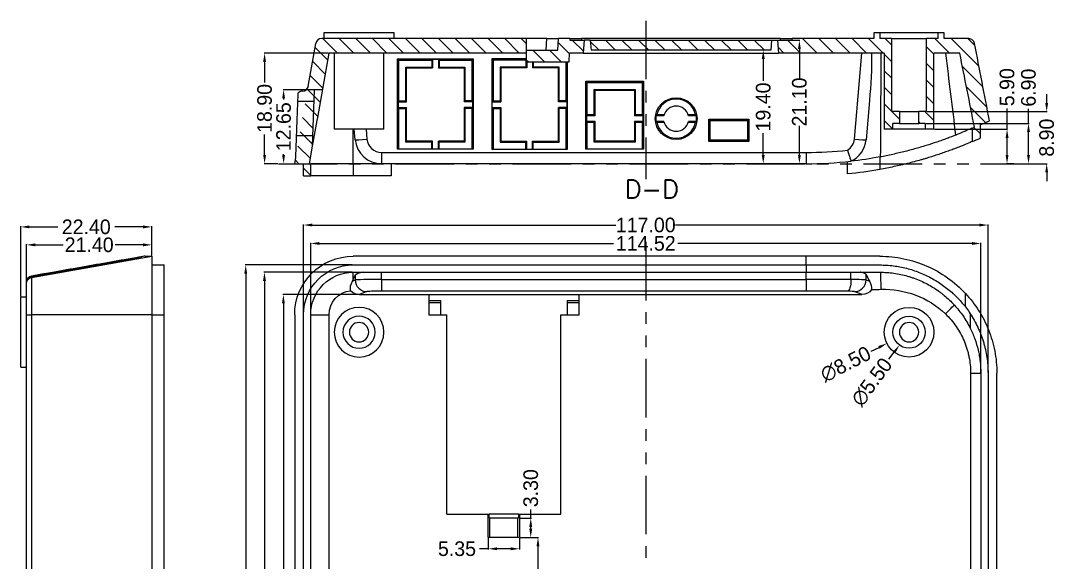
# Model space of a CAD drawing. Extents: x 18 to 718, y 389 to 747.
# Drawn here: x 541 to 718, y 653.3 to 745.9 of the extents above; entities that cross this region are included whole.
import ezdxf

# ---------------------------------------------------------------- set-up
doc = ezdxf.new("R2010")
doc.units = 0
doc.header["$MEASUREMENT"] = 0
doc.linetypes.add('PHANTOM', pattern=[2.5, 1.25, -0.25, 0.25, -0.25, 0.25, -0.25])
for name, color, linetype in [('10', 7, 'Continuous'), ('20', 7, 'Continuous'), ('TOP', 7, 'Continuous')]:
    doc.layers.add(name, color=color, linetype=linetype)
doc.styles.add('blockfont', font='simplex.shx', dxfattribs={"bigfont": 'bigfont'})
doc.dimstyles.new('1', dxfattribs={"dimtxt": 2.5, "dimasz": 1.5, "dimexe": 0.1, "dimexo": 0.1, "dimgap": 0.09, "dimtad": 0, "dimzin": 0, "dimdsep": 46, "dimtxsty": 'Standard', "dimcen": 0, "dimclrd": 4, "dimclre": 4, "dimclrt": 3, "dimadec": 1, "dimazin": 0, "dimtfac": 1, "dimtofl": 0, "dimtmove": 0, "dimatfit": 3, "dimfxl": 1, "dimtolj": 1, "dimtzin": 0, "dimlwd": 9, "dimlwe": 9, "dimarcsym": 0})

# ---------------------------------------------------------------- blocks, each defined once
blk = doc.blocks.new('HATCH7')
at = {"color": 200, "linetype": 'Continuous'}
for p, q in [((661.89, 572.82), (662.51, 573.44)), ((659.89, 570.82), (661.12, 572.05)), ((662.76, 570.86), (664.92, 573.02)), ((665.2, 570.47), (667.35, 572.62)), ((667.94, 570.38), (669.79, 572.23)), ((669.98, 569.59), (672.14, 571.75)), ((672.38, 569.16), (674.54, 571.32)), ((674.79, 568.74), (676.95, 570.9)), ((677.19, 568.32), (679.35, 570.47)), ((679.6, 567.89), (681.76, 570.05)), ((680.79, 566.26), (683.29, 568.76)), ((680.79, 563.43), (683.29, 565.93)), ((680.79, 560.61), (683.29, 563.1)), ((680.79, 557.78), (683.29, 560.28)), ((680.79, 554.95), (683.29, 557.45)), ((680.79, 552.13), (683.29, 554.62)), ((680.79, 549.3), (683.29, 551.8)), ((680.79, 546.47), (683.29, 548.97)), ((680.79, 543.64), (683.29, 546.14)), ((680.79, 540.82), (683.29, 543.32)), ((680.79, 537.99), (683.29, 540.49)), ((680.79, 535.16), (683.29, 537.66)), ((682.39, 533.93), (683.29, 534.83)), ((679.29, 533.67), (679.56, 533.93)), ((679.29, 530.84), (681.29, 532.84)), ((679.29, 528.01), (681.29, 530.01)), ((680.68, 526.57), (682.62, 528.51)), ((681.15, 524.21), (682.99, 526.05)), ((681.29, 521.53), (682.8, 523.04)), ((681.29, 518.7), (682.99, 520.4)), ((681.29, 515.87), (682.99, 517.57)), ((681.29, 513.05), (682.99, 514.75)), ((681.29, 510.22), (682.99, 511.92)), ((681.29, 507.39), (682.99, 509.09)), ((681.29, 504.57), (682.99, 506.26)), ((681.29, 501.74), (682.99, 503.44)), ((681.29, 498.91), (682.99, 500.61)), ((681.29, 496.09), (682.99, 497.78)), ((681.29, 493.26), (682.99, 494.96)), ((682.92, 492.06), (682.99, 492.13)), ((680.79, 489.93), (681.81, 490.95)), ((680.79, 487.1), (682.99, 489.3)), ((680.79, 484.28), (683.29, 486.77)), ((680.79, 481.45), (683.29, 483.95)), ((680.79, 478.62), (683.13, 480.96)), ((683.13, 480.96), (683.29, 481.12)), ((680.79, 475.8), (683.29, 478.29)), ((680.79, 472.97), (683.29, 475.47)), ((667.81, 471.3), (669.31, 472.8)), ((670.89, 471.55), (672.14, 472.8)), ((673.72, 471.55), (674.97, 472.8)), ((676.55, 471.55), (677.8, 472.8)), ((679.38, 471.55), (680.63, 472.8)), ((682.2, 471.55), (683.29, 472.64)), ((684.21, 473.55), (684.29, 473.64)), ((669.53, 470.2), (670.79, 471.46)), ((667.79, 465.64), (667.96, 465.8)), ((668.79, 466.64), (669.06, 466.9)), ((669.29, 464.3), (670.79, 465.81)), ((672.12, 464.3), (673.37, 465.55)), ((674.95, 464.3), (676.2, 465.55)), ((677.78, 464.3), (679.03, 465.55)), ((680.61, 464.3), (681.86, 465.55)), ((680.79, 461.66), (683.29, 464.16)), ((678.57, 456.61), (683.29, 461.33)), ((671.56, 455.26), (675.04, 458.74)), ((675.06, 455.93), (678.58, 459.45)), ((682.08, 457.29), (683.29, 458.5)), ((667.07, 456.43), (668.1, 457.46)), ((668.95, 455.48), (671.51, 458.04))]:
    blk.add_line(p, q, dxfattribs=at)
blk = doc.blocks.new('*D273')
at = {"color": 4, "linetype": 'Continuous', "lineweight": 9}
for p, q in [((626.4, 657.54), (629.55, 657.54)), ((629.45, 656.04), (629.45, 641.06)), ((629.45, 617.14), (629.45, 632.13)), ((626.4, 615.64), (629.55, 615.64))]:
    blk.add_line(p, q, dxfattribs=at)
for points in [[(629.2, 656.04), (629.7, 656.04), (629.45, 657.54)], [(629.2, 617.14), (629.7, 617.14), (629.45, 615.64)]]:
    blk.add_solid(points, dxfattribs=at)
at = {"layer": 'Defpoints', "color": 0, "linetype": 'Continuous', "lineweight": 9}
for p in [(626.3, 657.54), (626.3, 615.64), (629.45, 615.64)]:
    blk.add_point(p, dxfattribs=at)
at = {"color": 3, "linetype": 'Continuous', "lineweight": 9, "insert": (629.45, 636.59), "char_height": 2.5, "attachment_point": 5, "rotation": 90}
blk.add_mtext('\\A1;41.90', dxfattribs=at)
blk = doc.blocks.new('*D274')
at = {"color": 4, "linetype": 'Continuous', "lineweight": 9}
for p, q in [((620.95, 657.44), (620.95, 655.51)), ((626.3, 657.44), (626.3, 655.51)), ((620.95, 655.61), (619.45, 655.61)), ((624.8, 655.61), (622.45, 655.61))]:
    blk.add_line(p, q, dxfattribs=at)
for points in [[(622.45, 655.86), (622.45, 655.36), (620.95, 655.61)], [(624.8, 655.86), (624.8, 655.36), (626.3, 655.61)]]:
    blk.add_solid(points, dxfattribs=at)
at = {"layer": 'Defpoints', "color": 0, "linetype": 'Continuous', "lineweight": 9}
for p in [(620.95, 657.54), (626.3, 657.54), (620.95, 655.61)]:
    blk.add_point(p, dxfattribs=at)
at = {"color": 3, "linetype": 'Continuous', "lineweight": 9, "insert": (615.61, 655.61), "char_height": 2.5, "attachment_point": 5}
blk.add_mtext('\\A1;5.35', dxfattribs=at)
blk = doc.blocks.new('*D275')
at = {"color": 4, "linetype": 'Continuous', "lineweight": 9}
for p, q in [((628.22, 660.84), (628.22, 662.34)), ((626.22, 660.84), (628.32, 660.84)), ((628.22, 659.04), (628.22, 659.34)), ((626.4, 657.54), (628.32, 657.54))]:
    blk.add_line(p, q, dxfattribs=at)
for points in [[(627.97, 659.34), (628.47, 659.34), (628.22, 660.84)], [(627.97, 659.04), (628.47, 659.04), (628.22, 657.54)]]:
    blk.add_solid(points, dxfattribs=at)
at = {"layer": 'Defpoints', "color": 0, "linetype": 'Continuous', "lineweight": 9}
for p in [(626.12, 660.84), (628.22, 660.84), (626.3, 657.54)]:
    blk.add_point(p, dxfattribs=at)
at = {"color": 3, "linetype": 'Continuous', "lineweight": 9, "insert": (628.22, 665.97), "char_height": 2.5, "attachment_point": 5, "rotation": 90}
blk.add_mtext('\\A1;3.30', dxfattribs=at)
blk = doc.blocks.new('*D276')
at = {"color": 4, "linetype": 'Continuous', "lineweight": 9}
for p, q in [((598.83, 699.07), (585.84, 699.07)), ((585.94, 697.57), (585.94, 621.57)), ((585.94, 533.72), (585.94, 609.72)), ((598.83, 532.22), (585.84, 532.22))]:
    blk.add_line(p, q, dxfattribs=at)
for points in [[(585.69, 697.57), (586.19, 697.57), (585.94, 699.07)], [(585.69, 533.72), (586.19, 533.72), (585.94, 532.22)]]:
    blk.add_solid(points, dxfattribs=at)
at = {"layer": 'Defpoints', "color": 0, "linetype": 'Continuous', "lineweight": 9}
for p in [(585.94, 699.07), (598.93, 699.07), (598.93, 532.22)]:
    blk.add_point(p, dxfattribs=at)
at = {"color": 3, "linetype": 'Continuous', "lineweight": 9, "insert": (585.94, 615.64), "char_height": 2.5, "attachment_point": 5, "rotation": 90}
blk.add_mtext('\\A1;166.85', dxfattribs=at)
blk = doc.blocks.new('*D277')
at = {"color": 4, "linetype": 'Continuous', "lineweight": 9}
for p, q in [((597.77, 702.9), (582.61, 702.9)), ((582.71, 701.4), (582.71, 621.57)), ((582.71, 529.88), (582.71, 609.72)), ((597.77, 528.38), (582.61, 528.38))]:
    blk.add_line(p, q, dxfattribs=at)
for points in [[(582.46, 701.4), (582.96, 701.4), (582.71, 702.9)], [(582.46, 529.88), (582.96, 529.88), (582.71, 528.38)]]:
    blk.add_solid(points, dxfattribs=at)
at = {"layer": 'Defpoints', "color": 0, "linetype": 'Continuous', "lineweight": 9}
for p in [(582.71, 702.9), (597.87, 702.9), (597.87, 528.38)]:
    blk.add_point(p, dxfattribs=at)
at = {"color": 3, "linetype": 'Continuous', "lineweight": 9, "insert": (582.71, 615.64), "char_height": 2.5, "attachment_point": 5, "rotation": 90}
blk.add_mtext('\\A1;174.52', dxfattribs=at)
blk = doc.blocks.new('*D278')
at = {"color": 4, "linetype": 'Continuous', "lineweight": 9}
for p, q in [((597.77, 704.14), (579.4, 704.14)), ((579.5, 702.64), (579.5, 621.15)), ((579.5, 528.64), (579.5, 610.14)), ((597.77, 527.14), (579.4, 527.14))]:
    blk.add_line(p, q, dxfattribs=at)
for points in [[(579.25, 702.64), (579.75, 702.64), (579.5, 704.14)], [(579.25, 528.64), (579.75, 528.64), (579.5, 527.14)]]:
    blk.add_solid(points, dxfattribs=at)
at = {"layer": 'Defpoints', "color": 0, "linetype": 'Continuous', "lineweight": 9}
for p in [(579.5, 704.14), (597.87, 704.14), (597.87, 527.14)]:
    blk.add_point(p, dxfattribs=at)
at = {"color": 3, "linetype": 'Continuous', "lineweight": 9, "insert": (579.5, 615.64), "char_height": 2.5, "attachment_point": 5, "rotation": 90}
blk.add_mtext('\\A1;177.00', dxfattribs=at)
blk = doc.blocks.new('*D281')
at = {"color": 4, "linetype": 'Continuous', "lineweight": 9}
for p, q in [((590.61, 695.74), (590.61, 707.92)), ((592.11, 707.82), (642.37, 707.82)), ((703.63, 707.82), (653.38, 707.82)), ((705.13, 685.74), (705.13, 707.92))]:
    blk.add_line(p, q, dxfattribs=at)
for points in [[(592.11, 708.07), (592.11, 707.57), (590.61, 707.82)], [(703.63, 708.07), (703.63, 707.57), (705.13, 707.82)]]:
    blk.add_solid(points, dxfattribs=at)
at = {"layer": 'Defpoints', "color": 0, "linetype": 'Continuous', "lineweight": 9}
for p in [(705.13, 707.82), (590.61, 695.64), (705.13, 685.64)]:
    blk.add_point(p, dxfattribs=at)
at = {"color": 3, "linetype": 'Continuous', "lineweight": 9, "insert": (647.87, 707.82), "char_height": 2.5, "attachment_point": 5}
blk.add_mtext('\\A1;114.52', dxfattribs=at)
blk = doc.blocks.new('*D282')
at = {"color": 4, "linetype": 'Continuous', "lineweight": 9}
for p, q in [((589.37, 695.74), (589.37, 711.07)), ((590.87, 710.97), (642.78, 710.97)), ((704.87, 710.97), (652.96, 710.97)), ((706.37, 685.74), (706.37, 711.07))]:
    blk.add_line(p, q, dxfattribs=at)
for points in [[(590.87, 711.22), (590.87, 710.72), (589.37, 710.97)], [(704.87, 711.22), (704.87, 710.72), (706.37, 710.97)]]:
    blk.add_solid(points, dxfattribs=at)
at = {"layer": 'Defpoints', "color": 0, "linetype": 'Continuous', "lineweight": 9}
for p in [(589.37, 710.97), (589.37, 695.64), (706.37, 685.64)]:
    blk.add_point(p, dxfattribs=at)
at = {"color": 3, "linetype": 'Continuous', "lineweight": 9, "insert": (647.87, 710.97), "char_height": 2.5, "attachment_point": 5}
blk.add_mtext('\\A1;117.00', dxfattribs=at)
blk = doc.blocks.new('*D283')
at = {"color": 4, "linetype": 'Continuous', "lineweight": 9}
blk.add_line((686.4, 689.38), (687.74, 690.05), dxfattribs=at)
blk.add_solid([(687.63, 690.28), (687.85, 689.83), (689.08, 690.73)], dxfattribs=at)
at = {"layer": 'Defpoints', "color": 0, "linetype": 'Continuous', "lineweight": 9}
for p in [(696.67, 694.55), (689.08, 690.73)]:
    blk.add_point(p, dxfattribs=at)
at = {"color": 3, "linetype": 'Continuous', "lineweight": 9, "insert": (682.04, 687.18), "char_height": 2.5, "attachment_point": 5, "rotation": 26.7494}
blk.add_mtext('\\A1;∅8.50', dxfattribs=at)
blk = doc.blocks.new('*D284')
at = {"color": 4, "linetype": 'Continuous', "lineweight": 9}
blk.add_line((689.44, 688.03), (690.33, 689.23), dxfattribs=at)
blk.add_solid([(690.13, 689.38), (690.53, 689.08), (691.23, 690.44)], dxfattribs=at)
at = {"layer": 'Defpoints', "color": 0, "linetype": 'Continuous', "lineweight": 9}
for p in [(694.51, 694.85), (691.23, 690.44)]:
    blk.add_point(p, dxfattribs=at)
at = {"color": 3, "linetype": 'Continuous', "lineweight": 9, "insert": (686.52, 684.12), "char_height": 2.5, "attachment_point": 5, "rotation": 53.3205}
blk.add_mtext('\\A1;∅5.50', dxfattribs=at)
blk = doc.blocks.new('*D289')
at = {"color": 4, "linetype": 'Continuous', "lineweight": 9}
for p, q in [((542.05, 701.13), (542.05, 707.68)), ((543.55, 707.58), (548.28, 707.58)), ((561.95, 707.58), (557.21, 707.58)), ((563.45, 705.74), (563.45, 707.68))]:
    blk.add_line(p, q, dxfattribs=at)
for points in [[(543.55, 707.83), (543.55, 707.33), (542.05, 707.58)], [(561.95, 707.83), (561.95, 707.33), (563.45, 707.58)]]:
    blk.add_solid(points, dxfattribs=at)
at = {"layer": 'Defpoints', "color": 0, "linetype": 'Continuous', "lineweight": 9}
for p in [(542.05, 707.58), (563.45, 705.64), (542.05, 701.03)]:
    blk.add_point(p, dxfattribs=at)
at = {"color": 3, "linetype": 'Continuous', "lineweight": 9, "insert": (552.75, 707.58), "char_height": 2.5, "attachment_point": 5}
blk.add_mtext('\\A1;21.40', dxfattribs=at)
blk = doc.blocks.new('*D290')
at = {"color": 4, "linetype": 'Continuous', "lineweight": 9}
for p, q in [((541.05, 698.74), (541.05, 710.75)), ((542.55, 710.65), (547.37, 710.65)), ((561.95, 710.65), (557.13, 710.65)), ((563.45, 705.74), (563.45, 710.75))]:
    blk.add_line(p, q, dxfattribs=at)
for points in [[(542.55, 710.9), (542.55, 710.4), (541.05, 710.65)], [(561.95, 710.9), (561.95, 710.4), (563.45, 710.65)]]:
    blk.add_solid(points, dxfattribs=at)
at = {"layer": 'Defpoints', "color": 0, "linetype": 'Continuous', "lineweight": 9}
for p in [(541.05, 710.65), (563.45, 705.64), (541.05, 698.64)]:
    blk.add_point(p, dxfattribs=at)
at = {"color": 3, "linetype": 'Continuous', "lineweight": 9, "insert": (552.25, 710.65), "char_height": 2.5, "attachment_point": 5}
blk.add_mtext('\\A1;22.40', dxfattribs=at)
blk = doc.blocks.new('*D328')
at = {"color": 4, "linetype": 'Continuous', "lineweight": 9}
for p, q in [((709.62, 727.36), (709.62, 730.91)), ((697.22, 727.36), (709.72, 727.36)), ((709.62, 722.96), (709.62, 725.86)), ((710.77, 721.46), (709.52, 721.46))]:
    blk.add_line(p, q, dxfattribs=at)
for points in [[(709.37, 725.86), (709.87, 725.86), (709.62, 727.36)], [(709.37, 722.96), (709.87, 722.96), (709.62, 721.46)]]:
    blk.add_solid(points, dxfattribs=at)
at = {"layer": 'Defpoints', "color": 0, "linetype": 'Continuous', "lineweight": 9}
for p in [(697.12, 727.36), (709.62, 727.36), (710.87, 721.46)]:
    blk.add_point(p, dxfattribs=at)
at = {"color": 3, "linetype": 'Continuous', "lineweight": 9, "insert": (709.62, 734.54), "char_height": 2.5, "attachment_point": 5, "rotation": 90}
blk.add_mtext('\\A1;5.90', dxfattribs=at)
blk = doc.blocks.new('*D329')
at = {"color": 4, "linetype": 'Continuous', "lineweight": 9}
for p, q in [((713.28, 728.36), (713.28, 730.82)), ((695.72, 728.36), (713.38, 728.36)), ((713.28, 722.96), (713.28, 726.86)), ((710.97, 721.46), (713.38, 721.46))]:
    blk.add_line(p, q, dxfattribs=at)
for points in [[(713.03, 726.86), (713.53, 726.86), (713.28, 728.36)], [(713.03, 722.96), (713.53, 722.96), (713.28, 721.46)]]:
    blk.add_solid(points, dxfattribs=at)
at = {"layer": 'Defpoints', "color": 0, "linetype": 'Continuous', "lineweight": 9}
for p in [(695.62, 728.36), (713.28, 728.36), (710.87, 721.46)]:
    blk.add_point(p, dxfattribs=at)
at = {"color": 3, "linetype": 'Continuous', "lineweight": 9, "insert": (713.28, 734.46), "char_height": 2.5, "attachment_point": 5, "rotation": 90}
blk.add_mtext('\\A1;6.90', dxfattribs=at)
blk = doc.blocks.new('*D330')
at = {"color": 4, "linetype": 'Continuous', "lineweight": 9}
for p, q in [((716.39, 731.86), (716.39, 733.36)), ((695.97, 730.36), (716.49, 730.36)), ((710.97, 721.46), (716.49, 721.46)), ((716.39, 719.96), (716.39, 718.46))]:
    blk.add_line(p, q, dxfattribs=at)
for points in [[(716.14, 731.86), (716.64, 731.86), (716.39, 730.36)], [(716.14, 719.96), (716.64, 719.96), (716.39, 721.46)]]:
    blk.add_solid(points, dxfattribs=at)
at = {"layer": 'Defpoints', "color": 0, "linetype": 'Continuous', "lineweight": 9}
for p in [(695.87, 730.36), (716.39, 730.36), (710.87, 721.46)]:
    blk.add_point(p, dxfattribs=at)
at = {"color": 3, "linetype": 'Continuous', "lineweight": 9, "insert": (716.39, 725.91), "char_height": 2.5, "attachment_point": 5, "rotation": 90}
blk.add_mtext('\\A1;8.90', dxfattribs=at)
blk = doc.blocks.new('*D331')
at = {"color": 4, "linetype": 'Continuous', "lineweight": 9}
for p, q in [((591.18, 734.11), (585.88, 734.11)), ((585.98, 732.61), (585.98, 732.46)), ((585.98, 722.96), (585.98, 723.11)), ((585.2, 721.46), (586.08, 721.46))]:
    blk.add_line(p, q, dxfattribs=at)
for points in [[(585.73, 732.61), (586.23, 732.61), (585.98, 734.11)], [(585.73, 722.96), (586.23, 722.96), (585.98, 721.46)]]:
    blk.add_solid(points, dxfattribs=at)
at = {"layer": 'Defpoints', "color": 0, "linetype": 'Continuous', "lineweight": 9}
for p in [(585.98, 734.11), (591.28, 734.11), (585.1, 721.46)]:
    blk.add_point(p, dxfattribs=at)
at = {"color": 3, "linetype": 'Continuous', "lineweight": 9, "insert": (585.98, 727.78), "char_height": 2.5, "attachment_point": 5, "rotation": 90}
blk.add_mtext('\\A1;12.65', dxfattribs=at)
blk = doc.blocks.new('*D332')
at = {"color": 4, "linetype": 'Continuous', "lineweight": 9}
for p, q in [((593.64, 740.36), (582.63, 740.36)), ((582.73, 738.86), (582.73, 735.37)), ((582.73, 722.96), (582.73, 726.44)), ((585, 721.46), (582.63, 721.46))]:
    blk.add_line(p, q, dxfattribs=at)
for points in [[(582.48, 738.86), (582.98, 738.86), (582.73, 740.36)], [(582.48, 722.96), (582.98, 722.96), (582.73, 721.46)]]:
    blk.add_solid(points, dxfattribs=at)
at = {"layer": 'Defpoints', "color": 0, "linetype": 'Continuous', "lineweight": 9}
for p in [(582.73, 740.36), (593.74, 740.36), (585.1, 721.46)]:
    blk.add_point(p, dxfattribs=at)
at = {"color": 3, "linetype": 'Continuous', "lineweight": 9, "insert": (582.73, 730.91), "char_height": 2.5, "attachment_point": 5, "rotation": 90}
blk.add_mtext('\\A1;18.90', dxfattribs=at)
blk = doc.blocks.new('*D333')
at = {"color": 4, "linetype": 'Continuous', "lineweight": 9}
for p, q in [((669.12, 740.86), (667.85, 740.86)), ((667.95, 739.36), (667.95, 735.62)), ((667.95, 722.96), (667.95, 726.69)), ((669.12, 721.46), (667.85, 721.46))]:
    blk.add_line(p, q, dxfattribs=at)
for points in [[(667.7, 739.36), (668.2, 739.36), (667.95, 740.86)], [(667.7, 722.96), (668.2, 722.96), (667.95, 721.46)]]:
    blk.add_solid(points, dxfattribs=at)
at = {"layer": 'Defpoints', "color": 0, "linetype": 'Continuous', "lineweight": 9}
for p in [(669.22, 740.86), (667.95, 721.46), (669.22, 721.46)]:
    blk.add_point(p, dxfattribs=at)
at = {"color": 3, "linetype": 'Continuous', "lineweight": 9, "insert": (667.95, 731.16), "char_height": 2.5, "attachment_point": 5, "rotation": 90}
blk.add_mtext('\\A1;19.40', dxfattribs=at)
blk = doc.blocks.new('*D334')
at = {"color": 4, "linetype": 'Continuous', "lineweight": 9}
for p, q in [((672.97, 742.56), (674.23, 742.56)), ((674.13, 741.06), (674.13, 736.06)), ((674.13, 722.96), (674.13, 727.96)), ((672.97, 721.46), (674.23, 721.46))]:
    blk.add_line(p, q, dxfattribs=at)
for points in [[(673.88, 741.06), (674.38, 741.06), (674.13, 742.56)], [(673.88, 722.96), (674.38, 722.96), (674.13, 721.46)]]:
    blk.add_solid(points, dxfattribs=at)
at = {"layer": 'Defpoints', "color": 0, "linetype": 'Continuous', "lineweight": 9}
for p in [(672.87, 742.56), (672.87, 721.46), (674.13, 721.46)]:
    blk.add_point(p, dxfattribs=at)
at = {"color": 3, "linetype": 'Continuous', "lineweight": 9, "insert": (674.13, 732.01), "char_height": 2.5, "attachment_point": 5, "rotation": 90}
blk.add_mtext('\\A1;21.10', dxfattribs=at)

msp = doc.modelspace()

# ---------------------------------------------------------------- linework, layer by layer
at = {"color": 7, "linetype": 'Continuous', "lineweight": 9}
msp.add_line((627.496, 738.859), (627.496, 742.859), dxfattribs=at)
at = {"linetype": 'Continuous', "lineweight": 9}
for p, q in [((592.641, 734.109), (591.276, 734.109)), ((591.206, 732.109), (588.404, 732.109)), ((591, 726.209), (588.198, 726.209))]:
    msp.add_line(p, q, dxfattribs=at)
at = {"layer": '10', "color": 1, "linetype": 'PHANTOM', "lineweight": 9, "ltscale": 8}
for p, q in [((647.872, 745.913), (647.872, 718.829)), ((585.104, 721.459), (710.874, 721.459)), ((647.872, 708.082), (647.872, 524.196))]:
    msp.add_line(p, q, dxfattribs=at)
at = {"layer": '20', "color": 7, "linetype": 'Continuous', "lineweight": 9}
for p, q in [((604.872, 743.859), (592.872, 743.859)), ((592.872, 743.859), (592.872, 742.859)), ((604.872, 742.859), (604.872, 743.859)), ((687.872, 743.859), (686.872, 743.859)), ((686.872, 743.859), (686.872, 742.859)), ((697.872, 743.859), (687.872, 743.859)), ((687.872, 743.859), (687.872, 742.859)), ((698.872, 743.859), (697.872, 743.859)), ((697.872, 742.859), (697.872, 743.859)), ((698.872, 742.859), (698.872, 743.859)), ((590.204, 734.685), (591.5, 742.032)), ((627.496, 742.859), (592.485, 742.859)), ((630.943, 742.859), (627.496, 742.859)), ((630.873, 740.859), (630.943, 742.859)), ((630.943, 742.859), (632.942, 742.859)), ((632.872, 740.859), (632.942, 742.859)), ((634.872, 742.859), (632.942, 742.859)), ((634.872, 742.859), (634.872, 742.559)), ((634.872, 742.859), (636.872, 742.859)), ((634.872, 742.559), (637.372, 742.559)), ((636.872, 742.859), (636.872, 742.559)), ((670.872, 742.859), (636.872, 742.859)), ((637.372, 742.559), (637.18, 740.359)), ((638.372, 742.559), (637.372, 742.559)), ((638.372, 742.559), (669.372, 742.559)), ((638.372, 742.559), (638.521, 740.859)), ((669.372, 742.559), (669.223, 740.859)), ((669.372, 742.559), (670.372, 742.559)), ((670.372, 742.559), (672.872, 742.559)), ((670.372, 742.559), (670.565, 740.359)), ((670.872, 742.859), (672.872, 742.859)), ((670.872, 742.559), (670.872, 742.859)), ((680.466, 742.859), (672.872, 742.859)), ((672.872, 742.559), (672.872, 742.859)), ((686.872, 742.859), (680.466, 742.859)), ((689.872, 742.859), (687.872, 742.859)), ((689.872, 742.859), (692.872, 742.859)), ((689.872, 742.859), (689.872, 730.359)), ((692.872, 742.859), (695.872, 742.859)), ((697.872, 742.859), (695.872, 742.859)), ((695.872, 730.359), (695.872, 742.859)), ((702.962, 742.859), (698.872, 742.859)), ((591.807, 729.379), (593.743, 740.359)), ((627.496, 740.359), (593.743, 740.359)), ((594.622, 740.359), (594.622, 727.359)), ((603.122, 727.359), (603.122, 740.359)), ((627.496, 740.859), (632.872, 740.859)), ((634.804, 738.859), (634.856, 740.359)), ((637.18, 740.359), (634.856, 740.359)), ((637.18, 740.359), (670.565, 740.359)), ((669.223, 740.859), (638.521, 740.859)), ((680.466, 740.359), (670.565, 740.359)), ((688.622, 740.359), (680.466, 740.359)), ((683.53, 725.671), (684.815, 740.359)), ((688.622, 740.359), (688.622, 727.359)), ((697.122, 727.359), (697.122, 740.359)), ((701.531, 740.359), (697.122, 740.359)), ((605.453, 739.378), (618.391, 739.378)), ((605.453, 723.959), (605.453, 739.378)), ((605.672, 739.159), (605.453, 739.378)), ((605.672, 739.159), (611.291, 739.159)), ((605.672, 732.19), (605.672, 739.159)), ((611.291, 739.159), (611.422, 739.29)), ((611.291, 739.159), (611.291, 737.959)), ((612.422, 739.29), (611.422, 739.29)), ((611.422, 739.29), (611.422, 737.828)), ((612.553, 739.159), (612.422, 739.29)), ((612.422, 739.29), (612.422, 737.828)), ((612.553, 739.159), (618.172, 739.159)), ((612.553, 739.159), (612.553, 737.959)), ((618.172, 739.159), (618.391, 739.378)), ((618.172, 739.159), (618.172, 732.19)), ((618.391, 739.378), (618.391, 723.959)), ((627.496, 739.378), (621.553, 739.378)), ((621.553, 739.378), (621.553, 723.959)), ((621.772, 739.159), (621.553, 739.378)), ((621.772, 739.159), (621.772, 732.19)), ((627.391, 739.159), (621.772, 739.159)), ((627.496, 739.264), (627.391, 739.159)), ((627.391, 739.159), (627.391, 737.959)), ((627.496, 738.859), (634.804, 738.859)), ((627.522, 738.859), (627.522, 737.828)), ((628.522, 738.859), (628.522, 737.828)), ((628.653, 738.859), (628.653, 737.959)), ((634.272, 732.19), (634.272, 738.859)), ((634.491, 723.959), (634.491, 738.859)), ((607.003, 737.828), (606.872, 737.959)), ((606.872, 737.959), (611.291, 737.959)), ((606.872, 732.19), (606.872, 737.959)), ((607.003, 732.059), (607.003, 737.828)), ((607.003, 737.828), (611.422, 737.828)), ((611.422, 737.828), (611.291, 737.959)), ((612.422, 737.828), (612.553, 737.959)), ((612.422, 737.828), (616.841, 737.828)), ((612.553, 737.959), (616.972, 737.959)), ((616.841, 737.828), (616.972, 737.959)), ((616.841, 737.828), (616.841, 732.059)), ((616.972, 737.959), (616.972, 732.19)), ((623.103, 737.828), (622.972, 737.959)), ((627.391, 737.959), (622.972, 737.959)), ((622.972, 737.959), (622.972, 732.19)), ((623.103, 737.828), (623.103, 732.059)), ((627.522, 737.828), (623.103, 737.828)), ((627.522, 737.828), (627.391, 737.959)), ((628.522, 737.828), (628.653, 737.959)), ((632.941, 737.828), (628.522, 737.828)), ((633.072, 737.959), (628.653, 737.959)), ((632.941, 737.828), (633.072, 737.959)), ((632.941, 732.059), (632.941, 737.828)), ((633.072, 732.19), (633.072, 737.959)), ((637.653, 735.578), (647.491, 735.578)), ((637.653, 723.959), (637.653, 735.578)), ((637.872, 735.359), (637.653, 735.578)), ((637.872, 729.79), (637.872, 735.359)), ((637.872, 735.359), (647.272, 735.359)), ((647.272, 735.359), (647.491, 735.578)), ((647.272, 735.359), (647.272, 729.79)), ((647.491, 735.578), (647.491, 723.959)), ((588.292, 728.876), (588.449, 733.376)), ((589.22, 733.859), (588.948, 733.859)), ((590.939, 724.454), (591.276, 734.109)), ((639.072, 734.159), (646.072, 734.159)), ((639.203, 734.028), (639.072, 734.159)), ((639.072, 729.79), (639.072, 734.159)), ((639.203, 734.028), (645.941, 734.028)), ((639.203, 729.659), (639.203, 734.028)), ((645.941, 734.028), (646.072, 734.159)), ((645.941, 734.028), (645.941, 729.659)), ((646.072, 734.159), (646.072, 729.79)), ((605.672, 732.19), (605.541, 732.059)), ((605.541, 732.059), (605.541, 731.059)), ((605.541, 732.059), (607.003, 732.059)), ((605.672, 730.927), (605.541, 731.059)), ((605.541, 731.059), (607.003, 731.059)), ((605.672, 732.19), (606.872, 732.19)), ((607.003, 732.059), (606.872, 732.19)), ((607.003, 731.059), (606.872, 730.927)), ((607.003, 725.29), (607.003, 731.059)), ((616.841, 732.059), (616.972, 732.19)), ((618.303, 732.059), (616.841, 732.059)), ((618.303, 731.059), (616.841, 731.059)), ((616.841, 731.059), (616.841, 725.29)), ((616.841, 731.059), (616.972, 730.927)), ((618.172, 732.19), (616.972, 732.19)), ((618.172, 732.19), (618.303, 732.059)), ((618.172, 730.927), (618.303, 731.059)), ((618.303, 731.059), (618.303, 732.059)), ((621.641, 732.059), (621.772, 732.19)), ((621.641, 731.059), (621.641, 732.059)), ((621.641, 732.059), (623.103, 732.059)), ((621.641, 731.059), (621.772, 730.927)), ((621.641, 731.059), (623.103, 731.059)), ((621.772, 732.19), (622.972, 732.19)), ((623.103, 732.059), (622.972, 732.19)), ((623.103, 731.059), (622.972, 730.927)), ((623.103, 731.059), (623.103, 725.29)), ((632.941, 732.059), (633.072, 732.19)), ((634.403, 732.059), (632.941, 732.059)), ((634.403, 731.059), (632.941, 731.059)), ((632.941, 725.29), (632.941, 731.059)), ((632.941, 731.059), (633.072, 730.927)), ((634.272, 732.19), (633.072, 732.19)), ((634.403, 732.059), (634.272, 732.19)), ((634.403, 731.059), (634.272, 730.927)), ((634.403, 732.059), (634.403, 731.059)), ((686.109, 732.269), (685.522, 725.567)), ((591.716, 728.859), (591.807, 729.38)), ((605.672, 723.959), (605.672, 730.927)), ((605.672, 730.927), (606.872, 730.927)), ((606.872, 725.159), (606.872, 730.927)), ((616.972, 730.927), (616.972, 725.159)), ((618.172, 730.927), (616.972, 730.927)), ((618.172, 730.927), (618.172, 723.959)), ((621.772, 730.927), (621.772, 723.959)), ((621.772, 730.927), (622.972, 730.927)), ((622.972, 730.927), (622.972, 725.159)), ((634.272, 730.927), (633.072, 730.927)), ((633.072, 725.159), (633.072, 730.927)), ((634.272, 723.959), (634.272, 730.927)), ((637.741, 729.659), (637.872, 729.79)), ((637.741, 729.659), (637.741, 728.659)), ((639.203, 729.659), (637.741, 729.659)), ((639.072, 729.79), (637.872, 729.79)), ((639.203, 729.659), (639.072, 729.79)), ((646.072, 729.79), (645.941, 729.659)), ((647.403, 729.659), (645.941, 729.659)), ((647.272, 729.79), (646.072, 729.79)), ((647.272, 729.79), (647.403, 729.659)), ((647.403, 728.659), (647.403, 729.659)), ((650.981, 729.659), (649.624, 729.659)), ((651.017, 729.79), (649.779, 729.79)), ((656.366, 729.79), (655.128, 729.79)), ((656.52, 729.659), (655.163, 729.659)), ((691.222, 730.359), (689.872, 730.359)), ((691.222, 730.359), (692.872, 730.359)), ((691.222, 730.359), (691.222, 728.359)), ((692.872, 730.359), (694.522, 730.359)), ((695.872, 730.359), (694.522, 730.359)), ((694.522, 728.359), (694.522, 730.359)), ((588.075, 722.663), (588.292, 728.876)), ((590.939, 724.454), (591.716, 728.859)), ((637.741, 728.659), (637.872, 728.527)), ((639.203, 728.659), (637.741, 728.659)), ((637.872, 723.959), (637.872, 728.527)), ((639.072, 728.527), (637.872, 728.527)), ((639.203, 728.659), (639.072, 728.527)), ((639.072, 725.159), (639.072, 728.527)), ((639.203, 725.29), (639.203, 728.659)), ((647.403, 728.659), (645.941, 728.659)), ((645.941, 728.659), (645.941, 725.29)), ((646.072, 728.527), (645.941, 728.659)), ((646.072, 728.527), (646.072, 725.159)), ((647.272, 728.527), (646.072, 728.527)), ((647.272, 728.527), (647.403, 728.659)), ((647.272, 728.527), (647.272, 723.959)), ((650.981, 728.659), (649.627, 728.659)), ((651.017, 728.527), (649.783, 728.527)), ((656.362, 728.527), (655.127, 728.527)), ((656.517, 728.659), (655.163, 728.659)), ((658.653, 729.078), (665.491, 729.078)), ((658.653, 725.241), (658.653, 729.078)), ((658.872, 728.859), (658.653, 729.078)), ((658.872, 725.459), (658.872, 728.859)), ((658.872, 728.859), (665.272, 728.859)), ((665.272, 728.859), (665.491, 729.078)), ((665.272, 728.859), (665.272, 725.459)), ((665.491, 729.078), (665.491, 725.241)), ((690.122, 727.359), (690.122, 728.359)), ((691.222, 728.359), (690.122, 728.359)), ((691.222, 728.359), (692.872, 728.359)), ((692.872, 728.359), (694.522, 728.359)), ((695.622, 728.359), (694.522, 728.359)), ((695.622, 728.359), (695.622, 727.359)), ((703.651, 727.528), (703.651, 725.243)), ((704.997, 728.104), (704.997, 725.82)), ((598.872, 727.359), (594.622, 727.359)), ((597.872, 721.459), (597.872, 727.359)), ((598.222, 725.567), (598.065, 727.359)), ((603.122, 727.359), (598.872, 727.359)), ((600.067, 727.359), (600.214, 725.671)), ((690.122, 727.359), (688.622, 727.359)), ((695.622, 727.359), (690.122, 727.359)), ((697.122, 727.359), (695.622, 727.359)), ((590.411, 721.459), (590.939, 724.454)), ((618.391, 723.959), (605.453, 723.959)), ((607.003, 725.29), (606.872, 725.159)), ((611.291, 725.159), (606.872, 725.159)), ((611.422, 725.29), (607.003, 725.29)), ((611.422, 725.29), (611.291, 725.159)), ((611.291, 723.959), (611.291, 725.159)), ((611.422, 723.959), (611.422, 725.29)), ((616.841, 725.29), (612.422, 725.29)), ((612.422, 723.959), (612.422, 725.29)), ((612.422, 725.29), (612.553, 725.159)), ((616.972, 725.159), (612.553, 725.159)), ((612.553, 723.959), (612.553, 725.159)), ((616.841, 725.29), (616.972, 725.159)), ((621.553, 723.959), (634.491, 723.959)), ((623.103, 725.29), (622.972, 725.159)), ((622.972, 725.159), (627.391, 725.159)), ((623.103, 725.29), (627.522, 725.29)), ((627.522, 725.29), (627.391, 725.159)), ((627.391, 723.959), (627.391, 725.159)), ((627.522, 723.959), (627.522, 725.29)), ((628.522, 725.29), (632.941, 725.29)), ((628.522, 723.959), (628.522, 725.29)), ((628.522, 725.29), (628.653, 725.159)), ((628.653, 725.159), (633.072, 725.159)), ((628.653, 723.959), (628.653, 725.159)), ((632.941, 725.29), (633.072, 725.159)), ((647.491, 723.959), (637.653, 723.959)), ((639.203, 725.29), (639.072, 725.159)), ((646.072, 725.159), (639.072, 725.159)), ((645.941, 725.29), (639.203, 725.29)), ((645.941, 725.29), (646.072, 725.159)), ((658.872, 725.459), (658.653, 725.241)), ((665.491, 725.241), (658.653, 725.241)), ((665.272, 725.459), (658.872, 725.459)), ((665.272, 725.459), (665.491, 725.241)), ((587.872, 721.459), (588.06, 722.524)), ((602.705, 723.389), (675.311, 723.389)), ((602.705, 723.389), (602.705, 721.459)), ((675.311, 723.389), (675.311, 721.459)), ((687.872, 722.61), (687.872, 720.476)), ((587.872, 721.459), (589.372, 721.459)), ((589.372, 719.359), (589.372, 721.459)), ((590.411, 721.459), (590.611, 721.459)), ((590.611, 719.359), (590.611, 721.459)), ((597.872, 721.459), (590.611, 721.459)), ((597.872, 721.459), (597.872, 719.359)), ((602.705, 721.459), (597.872, 721.459)), ((675.311, 721.459), (602.705, 721.459)), ((604.372, 721.459), (604.372, 719.359)), ((682.372, 719.71), (682.372, 721.821)), ((589.372, 719.359), (590.611, 719.359)), ((597.872, 719.359), (590.611, 719.359)), ((604.372, 719.359), (597.872, 719.359)), ((562.297, 705.642), (542.875, 702.219)), ((542.875, 702.014), (563.449, 705.642)), ((563.449, 705.642), (563.449, 695.642)), ((675.311, 705.642), (597.872, 705.642)), ((675.311, 704.143), (675.311, 705.642)), ((563.449, 704.142), (565.549, 704.142)), ((565.549, 695.642), (565.549, 704.142)), ((597.872, 704.142), (675.311, 704.142)), ((597.872, 701.674), (597.872, 702.904)), ((597.872, 702.904), (675.311, 702.904)), ((602.705, 701.659), (602.705, 702.904)), ((675.311, 704.142), (687.872, 704.142)), ((675.311, 704.142), (675.311, 702.904)), ((675.311, 701.659), (675.311, 702.904)), ((675.311, 702.904), (687.872, 702.904)), ((682.945, 701.651), (682.945, 702.904)), ((542.057, 701.16), (542.049, 701.16)), ((542.049, 701.03), (542.049, 701.16)), ((542.049, 695.642), (542.049, 701.03)), ((542.875, 702.014), (542.875, 695.642)), ((597.728, 701.383), (598.222, 701.58)), ((597.872, 701.674), (598.222, 702.379)), ((598.222, 702.379), (598.222, 701.58)), ((602.705, 701.659), (602.705, 699.66)), ((602.705, 701.659), (675.311, 701.659)), ((675.311, 701.659), (675.311, 699.66)), ((685.522, 701.58), (685.522, 702.512)), ((685.522, 701.58), (686.109, 701.346)), ((600.214, 699.581), (598.929, 699.068)), ((675.311, 699.66), (602.705, 699.66)), ((610.772, 699.106), (636.472, 699.106)), ((610.772, 699.106), (610.772, 699.068)), ((636.472, 699.068), (636.472, 699.106)), ((684.815, 699.068), (683.53, 699.581)), ((702.499, 696.969), (702.499, 699.282)), ((541.049, 686.642), (541.049, 698.642)), ((542.049, 698.642), (541.049, 698.642)), ((598.929, 699.068), (610.772, 699.068)), ((610.772, 699.068), (610.772, 695.642)), ((610.772, 698.042), (612.772, 698.042)), ((612.772, 697.647), (610.772, 697.647)), ((612.772, 698.042), (612.772, 697.647)), ((612.772, 697.647), (612.772, 695.642)), ((634.472, 698.042), (636.472, 698.042)), ((634.472, 697.647), (634.472, 698.042)), ((636.472, 697.647), (634.472, 697.647)), ((634.472, 695.642), (634.472, 697.647)), ((636.472, 699.068), (684.815, 699.068)), ((636.472, 695.642), (636.472, 699.068)), ((542.049, 535.642), (542.049, 695.642)), ((542.049, 695.642), (542.875, 695.642)), ((542.875, 695.642), (542.875, 535.642)), ((563.449, 695.642), (542.875, 695.642)), ((563.449, 695.642), (563.449, 535.642)), ((563.449, 695.642), (565.549, 695.642)), ((565.549, 535.642), (565.549, 695.642)), ((587.872, 695.642), (587.872, 535.642)), ((589.372, 535.642), (589.372, 695.642)), ((590.611, 695.642), (593.743, 695.642)), ((590.611, 535.642), (590.611, 695.642)), ((593.743, 535.642), (593.743, 695.642)), ((610.772, 695.642), (613.872, 695.642)), ((613.872, 661.542), (613.872, 695.642)), ((633.372, 661.542), (633.372, 695.642)), ((633.372, 695.642), (636.472, 695.642)), ((703.326, 695.813), (703.326, 693.333)), ((541.049, 686.642), (542.049, 686.642)), ((703.39, 685.642), (705.134, 685.642)), ((703.39, 685.642), (703.39, 545.642)), ((705.134, 685.642), (705.134, 545.642)), ((706.372, 685.642), (706.372, 545.642)), ((707.872, 545.642), (707.872, 685.642)), ((613.872, 661.542), (620.946, 661.542)), ((620.946, 657.542), (620.946, 661.542)), ((620.946, 661.542), (621.122, 661.542)), ((621.122, 660.842), (621.122, 661.542)), ((626.122, 661.542), (621.122, 661.542)), ((626.122, 660.842), (621.122, 660.842)), ((621.21, 657.542), (621.21, 660.842)), ((626.034, 657.542), (626.034, 660.842)), ((626.122, 661.542), (626.299, 661.542)), ((626.122, 661.542), (626.122, 660.842)), ((626.299, 661.542), (626.299, 657.542)), ((626.299, 661.542), (633.372, 661.542)), ((626.299, 657.542), (620.946, 657.542))]:
    msp.add_line(p, q, dxfattribs=at)
at = {"layer": '20', "color": 7, "linetype": 'Continuous', "lineweight": 9, "extrusion": (0, 0, -1)}
for centre, radius in [((-598.872, 692.642), 4.25), ((-598.872, 692.642), 2.75), ((-598.872, 692.642), 1.65), ((-692.872, 692.642), 1.65)]:
    msp.add_circle(centre, radius, dxfattribs=at)
at = {"layer": '20', "color": 7, "linetype": 'Continuous', "lineweight": 9}
for radius in [4.25, 2.75]:
    msp.add_circle((692.872, 692.642), radius, dxfattribs=at)
for centre, radius, start, end in [((592.485, 741.859), 1, 90, 170), ((589.22, 734.859), 1, 269.59006, 350), ((653.072, 729.159), 2.15, 13.44773, 166.55227), ((653.072, 729.159), 2.15, 193.44773, 346.55227), ((-4390.646, 12622.34), 12939.8, 293.1844264, 293.1863382), ((-4390.646, 12622.34), 12939.8, 293.1909109, 293.198669), ((602.705, 725.889), 2.5, 185, 270), ((681.04, 725.889), 2.5, 301.58158, 355), ((-4390.646, 12622.34), 12941.9, 293.1804447, 293.186928), ((602.705, 725.959), 4.5, 185, 270), ((681.04, 725.959), 4.5, 295.04496, 355), ((587.075, 722.698), 1, 350, 358), ((675.311, 790.465), 67.076, 270, 276.02295), ((675.311, 790.534), 69.076, 270, 276.34485)]:
    msp.add_arc(centre, radius, start, end, dxfattribs=at)
at = {"layer": '20', "color": 7, "linetype": 'Continuous', "lineweight": 9, "extrusion": (0, 0, -1)}
for centre, radius, start, end in [((-588.948, 733.359), 0.5, 2, 89.60307), ((-675.311, 790.534), 69.076, 259.52246, 263.65513), ((-675.311, 790.534), 71.176, 259.83493, 264.30625), ((-597.872, 695.642), 10, 0, 90), ((-597.872, 695.642), 8.5, 0, 90), ((-597.872, 695.642), 7.261, 0, 90), ((-543.049, 701.03), 1, 0, 80), ((-597.872, 695.642), 4.129, 0, 83.7771)]:
    msp.add_arc(centre, radius, start, end, dxfattribs=at)
at = {"layer": '20', "color": 7, "linetype": 'Continuous', "lineweight": 9}
for centre, major_axis, ratio, start_param, end_param in [((653.072, 729.17), (0, -3.57), 0.9999953, 3.1415927, 9.424778), ((653.072, 729.169), (0, -3.352), 0.9999953, 1.757061, 4.5261243), ((653.072, 729.169), (0, -3.483), 0.9999953, 4.5714181, 4.8595342), ((653.072, 729.169), (0, -3.483), 0.9999953, 1.4236511, 1.7117672), ((653.072, 729.169), (0, -3.352), 0.9999953, 4.9051191, 7.6612515), ((600.214, 725.741), (1.992, 0.174), 0.0347669, 3.1415927, 4.7093473), ((683.53, 725.741), (1.992, -0.174), 0.0347669, 4.7154307, 6.2831853), ((559.21, 703.976), (-0.172, 0.985), 0.0858692, 0.0220717, 0.4407861), ((561.949, 704.404), (1, 0), 0.999893, 1.7453294, 2.0331346), ((602.705, 702.31), (-4.5, 0), 0.176327, 5.4382524, 6.1959188), ((543.049, 701.235), (1, 0), 0.9994682, 1.7453293, 3.1415927), ((543.049, 701.16), (1, 0), 0.9996663, 1.7453293, 3.1415927), ((543.049, 701.16), (-0.172, 0.985), 0.0858734, 0.0255361, 0.5125097), ((602.705, 701.572), (-4.5, 0), 0.0194004, 4.712389, 6.1959188), ((600.214, 701.58), (-0.741, 1.857), 0.9955924, 1.1925446, 2.7602992), ((675.311, 699.317), (-69.076, 0), 0.0339097, 4.6016505, 4.712389), ((681.04, 701.572), (-4.5, 0), 0.0194004, 3.2288591, 4.2752719), ((683.53, 701.58), (0.741, 1.857), 0.9955924, 3.5228861, 5.0906407), ((602.705, 699.573), (-2.5, 0), 0.0349208, 4.712389, 6.1959188), ((675.311, 697.318), (-67.076, 0), 0.0349208, 4.6072687, 4.712389), ((681.04, 699.573), (-2.5, 0), 0.0349208, 3.2288591, 4.1611864)]:
    msp.add_ellipse(centre, major_axis=major_axis, ratio=ratio, start_param=start_param, end_param=end_param, dxfattribs=at)
at = {"layer": '20', "color": 7, "linetype": 'Continuous', "lineweight": 9, "extrusion": (0, 0, -1)}
for centre, major_axis, start_param, end_param in [((598.935, 701.069), (-1.866, -0.745), 5.0936824, 5.9425521), ((684.809, 701.069), (-1.866, 0.745), 3.3668197, 4.3310956)]:
    msp.add_ellipse(centre, major_axis=major_axis, ratio=0.9955924, start_param=start_param, end_param=end_param, dxfattribs=at)
at = {"layer": '20', "color": 7, "linetype": 'Continuous', "lineweight": 9}
for points, knots in [([(704.06, 742.032), (704.039, 742.138), (703.999, 742.241), (703.944, 742.333), (703.889, 742.425), (703.818, 742.508), (703.737, 742.579), (703.652, 742.653), (703.553, 742.714), (703.449, 742.759), (703.335, 742.808), (703.211, 742.84), (703.087, 742.852), (703.046, 742.857), (703.004, 742.859), (702.962, 742.859)], [0, 0, 0, 0, 0.2175893, 0.2175893, 0.2175893, 0.4343617, 0.4343617, 0.4343617, 0.6635124, 0.6635124, 0.6635124, 0.916029, 0.916029, 0.916029, 1, 1, 1, 1]), ([(703.651, 727.528), (703.642, 727.524), (703.634, 727.52), (703.299, 727.377), (702.923, 727.216), (702.499, 727.034)], [0, 0, 0, 0, 0.0248661, 0.0248661, 1, 1, 1, 1]), ([(702.499, 727.034), (702.107, 726.867), (701.681, 726.688), (700.763, 726.317), (700.272, 726.124), (699.486, 725.827), (699.216, 725.726), (698.658, 725.523), (698.371, 725.421), (697.493, 725.114), (696.886, 724.911), (695.628, 724.511), (694.978, 724.314), (693.968, 724.025), (693.625, 723.93), (692.928, 723.742), (692.578, 723.651), (691.518, 723.383), (690.803, 723.214), (689.352, 722.897), (688.617, 722.748), (687.872, 722.61)], [0, 0, 0, 0, 0.125, 0.125, 0.25, 0.25, 0.3125, 0.3125, 0.375, 0.375, 0.5, 0.5, 0.625, 0.625, 0.6875, 0.6875, 0.75, 0.75, 0.875, 0.875, 1, 1, 1, 1]), ([(703.326, 725.104), (702.963, 724.949), (702.555, 724.778), (701.654, 724.412), (701.161, 724.217), (700.357, 723.911), (700.078, 723.806), (699.5, 723.594), (699.202, 723.488), (698.288, 723.167), (697.648, 722.951), (696.643, 722.63), (696.3, 722.523), (695.774, 722.364), (695.597, 722.311), (695.238, 722.205), (695.056, 722.152), (694.142, 721.891), (693.395, 721.69), (691.87, 721.307), (691.091, 721.125), (689.899, 720.869), (689.498, 720.786), (688.687, 720.626), (688.28, 720.549), (687.872, 720.476)], [0, 0, 0, 0, 0.125, 0.125, 0.25, 0.25, 0.3125, 0.3125, 0.375, 0.375, 0.5, 0.5, 0.5625, 0.5625, 0.59375, 0.59375, 0.625, 0.625, 0.75, 0.75, 0.875, 0.875, 0.9375, 0.9375, 1, 1, 1, 1]), ([(682.349, 723.759), (682.514, 723.273), (682.666, 722.782), (682.878, 722.087), (682.94, 721.881), (682.944, 721.882)], [0, 0, 0, 0, 0.5, 0.5, 1, 1, 1, 1]), ([(559.037, 704.961), (559.775, 705.09), (560.474, 705.205), (561.483, 705.361), (561.775, 705.4), (561.775, 705.389)], [0, 0, 0, 0, 0.5, 0.5, 1, 1, 1, 1]), ([(687.872, 705.642), (689.277, 705.642), (690.648, 705.496), (693.327, 704.933), (694.648, 704.508), (697.141, 703.417), (698.316, 702.752), (700.529, 701.187), (701.568, 700.281), (702.499, 699.282)], [0, 0, 0, 0, 0.25, 0.25, 0.5, 0.5, 0.75, 0.75, 1, 1, 1, 1]), ([(685.522, 702.512), (685.454, 702.649), (685.178, 702.774), (684.682, 702.888), (684.629, 702.899), (684.575, 702.91)], [0, 0, 0, 0, 0.8989522, 0.8989522, 1, 1, 1, 1]), ([(687.872, 704.142), (688.261, 704.142), (688.652, 704.13), (689.425, 704.081), (689.808, 704.045), (690.95, 703.9), (691.699, 703.758), (692.806, 703.476), (693.173, 703.371), (693.9, 703.137), (694.261, 703.008), (694.975, 702.729), (695.328, 702.578), (696.019, 702.256), (696.358, 702.085), (697.356, 701.545), (697.995, 701.146), (699.222, 700.271), (699.811, 699.795), (700.514, 699.15), (700.653, 699.019), (700.926, 698.753), (701.06, 698.618), (701.455, 698.208), (701.71, 697.926), (702.448, 697.06), (702.905, 696.452), (703.326, 695.813)], [0, 0, 0, 0, 0.0625, 0.0625, 0.125, 0.125, 0.25, 0.25, 0.3125, 0.3125, 0.375, 0.375, 0.4375, 0.4375, 0.5, 0.5, 0.625, 0.625, 0.75, 0.75, 0.78125, 0.78125, 0.8125, 0.8125, 0.875, 0.875, 1, 1, 1, 1]), ([(687.872, 702.904), (688.688, 702.904), (689.491, 702.846), (691.073, 702.623), (691.852, 702.458), (692.811, 702.183), (693.002, 702.125), (693.383, 702.002), (693.573, 701.936), (694.138, 701.731), (694.508, 701.582), (695.596, 701.099), (696.294, 700.73), (697.3, 700.107), (697.629, 699.887), (698.112, 699.54), (698.271, 699.421), (698.586, 699.178), (698.742, 699.053), (699.509, 698.416), (700.082, 697.869), (701.149, 696.702), (701.643, 696.081), (702.323, 695.092), (702.54, 694.752), (702.951, 694.054), (703.144, 693.697), (703.326, 693.333)], [0, 0, 0, 0, 0.125, 0.125, 0.25, 0.25, 0.28125, 0.28125, 0.3125, 0.3125, 0.375, 0.375, 0.5, 0.5, 0.5625, 0.5625, 0.59375, 0.59375, 0.625, 0.625, 0.75, 0.75, 0.875, 0.875, 0.9375, 0.9375, 1, 1, 1, 1]), ([(682.944, 701.645), (682.94, 701.123), (682.878, 700.614), (682.666, 699.883), (682.514, 699.665), (682.349, 699.648)], [0, 0, 0, 0, 0.5, 0.5, 1, 1, 1, 1]), ([(686.462, 699.928), (686.58, 699.932), (686.698, 699.935), (686.817, 699.939), (687.23, 699.951), (687.644, 699.964), (688.057, 699.977)], [0, 0, 0, 0, 0.2223078, 0.2223078, 0.2223078, 1, 1, 1, 1]), ([(702.499, 699.282), (703.327, 698.394), (704.09, 697.411), (705.417, 695.323), (705.991, 694.203), (706.92, 691.869), (707.272, 690.666), (707.749, 688.189), (707.872, 686.902), (707.872, 685.642)], [0, 0, 0, 0, 0.25, 0.25, 0.5, 0.5, 0.75, 0.75, 1, 1, 1, 1]), ([(699.101, 695.769), (699.441, 695.439), (699.763, 695.095), (700.37, 694.376), (700.655, 694.002), (701.188, 693.224), (701.437, 692.819), (701.888, 691.993), (702.092, 691.572), (702.456, 690.711), (702.698, 690.053), (702.89, 689.375), (703.007, 688.918), (703.06, 688.687), (703.201, 687.991), (703.271, 687.525), (703.366, 686.587), (703.39, 686.116), (703.39, 685.642)], [0, 0, 0, 0, 0.125, 0.125, 0.25, 0.25, 0.375, 0.375, 0.5, 0.5, 0.625, 0.6875, 0.6875, 0.75, 0.75, 0.875, 0.875, 1, 1, 1, 1]), ([(703.326, 695.813), (703.814, 695.07), (704.247, 694.298), (704.999, 692.692), (705.319, 691.86), (705.646, 690.78), (705.708, 690.561), (705.823, 690.123), (705.876, 689.903), (706.024, 689.241), (706.107, 688.798), (706.305, 687.459), (706.372, 686.556), (706.372, 685.642)], [0, 0, 0, 0, 0.25, 0.25, 0.5, 0.5, 0.5625, 0.5625, 0.625, 0.625, 0.75, 0.75, 1, 1, 1, 1]), ([(703.326, 693.333), (703.472, 693.038), (703.612, 692.737), (703.872, 692.129), (703.993, 691.821), (704.331, 690.887), (704.52, 690.251), (704.75, 689.275), (704.818, 688.946), (704.933, 688.288), (704.981, 687.959), (705.095, 686.969), (705.134, 686.307), (705.134, 685.642)], [0, 0, 0, 0, 0.125, 0.125, 0.25, 0.25, 0.5, 0.5, 0.625, 0.625, 0.75, 0.75, 1, 1, 1, 1])]:
    msp.add_open_spline(points, degree=3, knots=knots, dxfattribs=at)
for points, degree in [([(706.607, 728.794), (705.768, 733.209), (704.92, 737.622), (704.06, 742.032)], 3), ([(686.462, 740.359), (686.491, 737.659), (686.344, 734.96), (686.109, 732.269)], 3), ([(688.057, 740.359), (688.023, 734.448), (687.989, 728.537), (687.955, 722.626)], 3), ([(699.101, 740.359), (699.674, 735.686), (700.246, 731.014), (700.819, 726.341)], 3), ([(704.047, 727.698), (703.223, 731.921), (702.388, 736.142), (701.531, 740.359)], 3), ([(649.779, 729.79), (649.726, 729.746), (649.674, 729.702), (649.624, 729.659)], 3), ([(656.52, 729.659), (656.47, 729.702), (656.419, 729.746), (656.366, 729.79)], 3), ([(649.783, 728.527), (649.73, 728.571), (649.678, 728.615), (649.627, 728.659)], 3), ([(656.517, 728.659), (656.467, 728.615), (656.415, 728.571), (656.362, 728.527)], 3), ([(703.651, 725.243), (703.547, 725.199), (703.439, 725.153), (703.326, 725.104)], 3), ([(682.945, 721.882), (682.944, 721.882)], 1), ([(562.165, 705.63), (542.873, 702.228)], 1), ([(561.775, 705.389), (561.775, 705.361), (561.775, 705.342), (561.775, 705.349)], 3), ([(562.297, 705.642), (562.254, 705.642), (562.21, 705.638), (562.165, 705.63)], 3), ([(562.297, 705.642), (563.063, 705.642), (563.453, 705.642), (563.447, 705.642)], 3), ([(687.872, 705.642), (683.732, 705.642), (679.521, 705.642), (675.311, 705.642)], 3), ([(687.962, 702.896), (687.994, 701.923), (688.025, 700.95), (688.057, 699.977)], 3), ([(542.049, 701.16), (542.049, 701.182), (542.049, 701.207), (542.049, 701.235)], 3), ([(542.875, 702.219), (542.875, 702.191), (542.875, 702.166), (542.875, 702.144)], 3), ([(597.425, 699.747), (597.319, 700.277), (597.462, 700.839), (597.728, 701.383)], 3), ([(597.728, 701.383), (597.776, 701.48), (597.824, 701.578), (597.872, 701.674)], 3), ([(682.944, 701.645), (682.945, 701.651)], 1), ([(685.522, 702.512), (685.718, 702.123), (685.913, 701.734), (686.109, 701.346)], 3), ([(686.109, 701.346), (686.344, 700.877), (686.491, 700.406), (686.462, 699.928)], 3), ([(688.057, 699.977), (692.127, 700.11), (696.172, 698.602), (699.101, 695.769)], 3), ([(699.101, 695.769), (699.59, 696.275), (700.079, 696.78), (700.568, 697.286)], 3)]:
    msp.add_open_spline(points, degree=degree, dxfattribs=at)
at = {"layer": '20', "color": 7, "linetype": 'Continuous', "lineweight": 9, "extrusion": (-1.19674e-09, 6.86729e-09, -1)}
msp.add_open_spline([(542.875, 702.144), (543.53, 702.258), (544.184, 702.372), (544.838, 702.486), (547.456, 702.942), (550.073, 703.398), (552.691, 703.854), (554.806, 704.223), (556.921, 704.592), (559.037, 704.961)], degree=3, knots=[0, 0, 0, 0, 0.1214655, 0.1214655, 0.1214655, 0.6073273, 0.6073273, 0.6073273, 1, 1, 1, 1], dxfattribs=at)

# ---------------------------------------------------------------- block references
at = {"layer": '20', "color": 200, "linetype": 'Continuous', "lineweight": 9, "rotation": 90}
msp.add_blockref('HATCH7', (1161.425, 59.565), dxfattribs=at)

# ---------------------------------------------------------------- texts
at = {"layer": 'TOP', "color": 1, "linetype": 'Continuous', "lineweight": 9, "insert": (647.809, 715.539), "char_height": 3.175, "attachment_point": 8, "line_spacing_factor": 0.903614, "style": 'blockfont'}
msp.add_mtext('\\W01.000; \\H3.17;D-D\\H3.17;', dxfattribs=at)

# ---------------------------------------------------------------- dimensions: what is measured, and where the dimension line sits
at = {"color": 6, "linetype": 'Continuous', "lineweight": 9}
for base, p1, p2, picture, middle in [((674.131, 721.459), (672.872, 742.559), (672.872, 721.459), '*D334', (674.131, 732.009)), ((582.734, 740.359), (585.104, 721.459), (593.743, 740.359), '*D332', (582.734, 730.909)), ((667.946, 721.459), (669.223, 740.859), (669.223, 721.459), '*D333', (667.946, 731.159)), ((585.979, 734.109), (585.104, 721.459), (591.276, 734.109), '*D331', (585.979, 727.784)), ((716.392, 730.359), (710.874, 721.459), (695.872, 730.359), '*D330', (716.392, 725.909))]:
    dim = msp.add_linear_dim(base=base, p1=p1, p2=p2, angle=90, dimstyle='1', dxfattribs=at)
    dim.commit()
    dim.dimension.update_dxf_attribs({"geometry": picture, "text_midpoint": middle})
for base, p2, picture, middle in [((713.277, 728.359), (695.622, 728.359), '*D329', (713.277, 734.455)), ((709.616, 727.359), (697.122, 727.359), '*D328', (709.616, 734.54))]:
    dim = msp.add_linear_dim(base=base, p1=(710.874, 721.459), p2=p2, angle=90, dimstyle='1', dxfattribs=at)
    dim.commit()
    dim.dimension.update_dxf_attribs({"geometry": picture, "text_midpoint": middle, "dimtype": 160})
at = {"color": 7, "linetype": 'Continuous', "lineweight": 9}
for base, p1, p2, picture, middle in [((541.049, 710.654), (563.449, 705.642), (541.049, 698.642), '*D290', (552.249, 710.654)), ((589.372, 710.971), (706.372, 685.642), (589.372, 695.642), '*D282', (647.872, 710.971)), ((542.049, 707.583), (563.449, 705.642), (542.049, 701.03), '*D289', (552.749, 707.583)), ((705.134, 707.823), (590.611, 695.642), (705.134, 685.642), '*D281', (647.872, 707.823)), ((620.946, 655.612), (626.299, 657.542), (620.946, 657.542), '*D274', (615.606, 655.612))]:
    dim = msp.add_linear_dim(base=base, p1=p1, p2=p2, dimstyle='1', dxfattribs=at)
    dim.commit()
    dim.dimension.update_dxf_attribs({"geometry": picture, "text_midpoint": middle})
for base, p1, p2, picture, middle in [((579.498, 704.142), (597.872, 527.142), (597.872, 704.142), '*D278', (579.498, 615.642)), ((582.711, 702.904), (597.872, 528.381), (597.872, 702.904), '*D277', (582.711, 615.642)), ((585.94, 699.068), (598.929, 532.216), (598.929, 699.068), '*D276', (585.94, 615.642)), ((628.216, 660.842), (626.299, 657.542), (626.122, 660.842), '*D275', (628.216, 665.974)), ((629.449, 615.642), (626.299, 657.542), (626.299, 615.642), '*D273', (629.449, 636.592))]:
    dim = msp.add_linear_dim(base=base, p1=p1, p2=p2, angle=90, dimstyle='1', dxfattribs=at)
    dim.commit()
    dim.dimension.update_dxf_attribs({"geometry": picture, "text_midpoint": middle})
for p1, p2, picture, middle in [((696.667, 694.555), (689.077, 690.729), '*D283', (682.039, 687.182)), ((694.515, 694.848), (691.23, 690.437), '*D284', (686.521, 684.116))]:
    dim = msp.add_diameter_dim_2p(p1=p1, p2=p2, dimstyle='1', dxfattribs=at)
    dim.commit()
    dim.dimension.update_dxf_attribs({"geometry": picture, "text_midpoint": middle})

doc.saveas('drawing.dxf')
